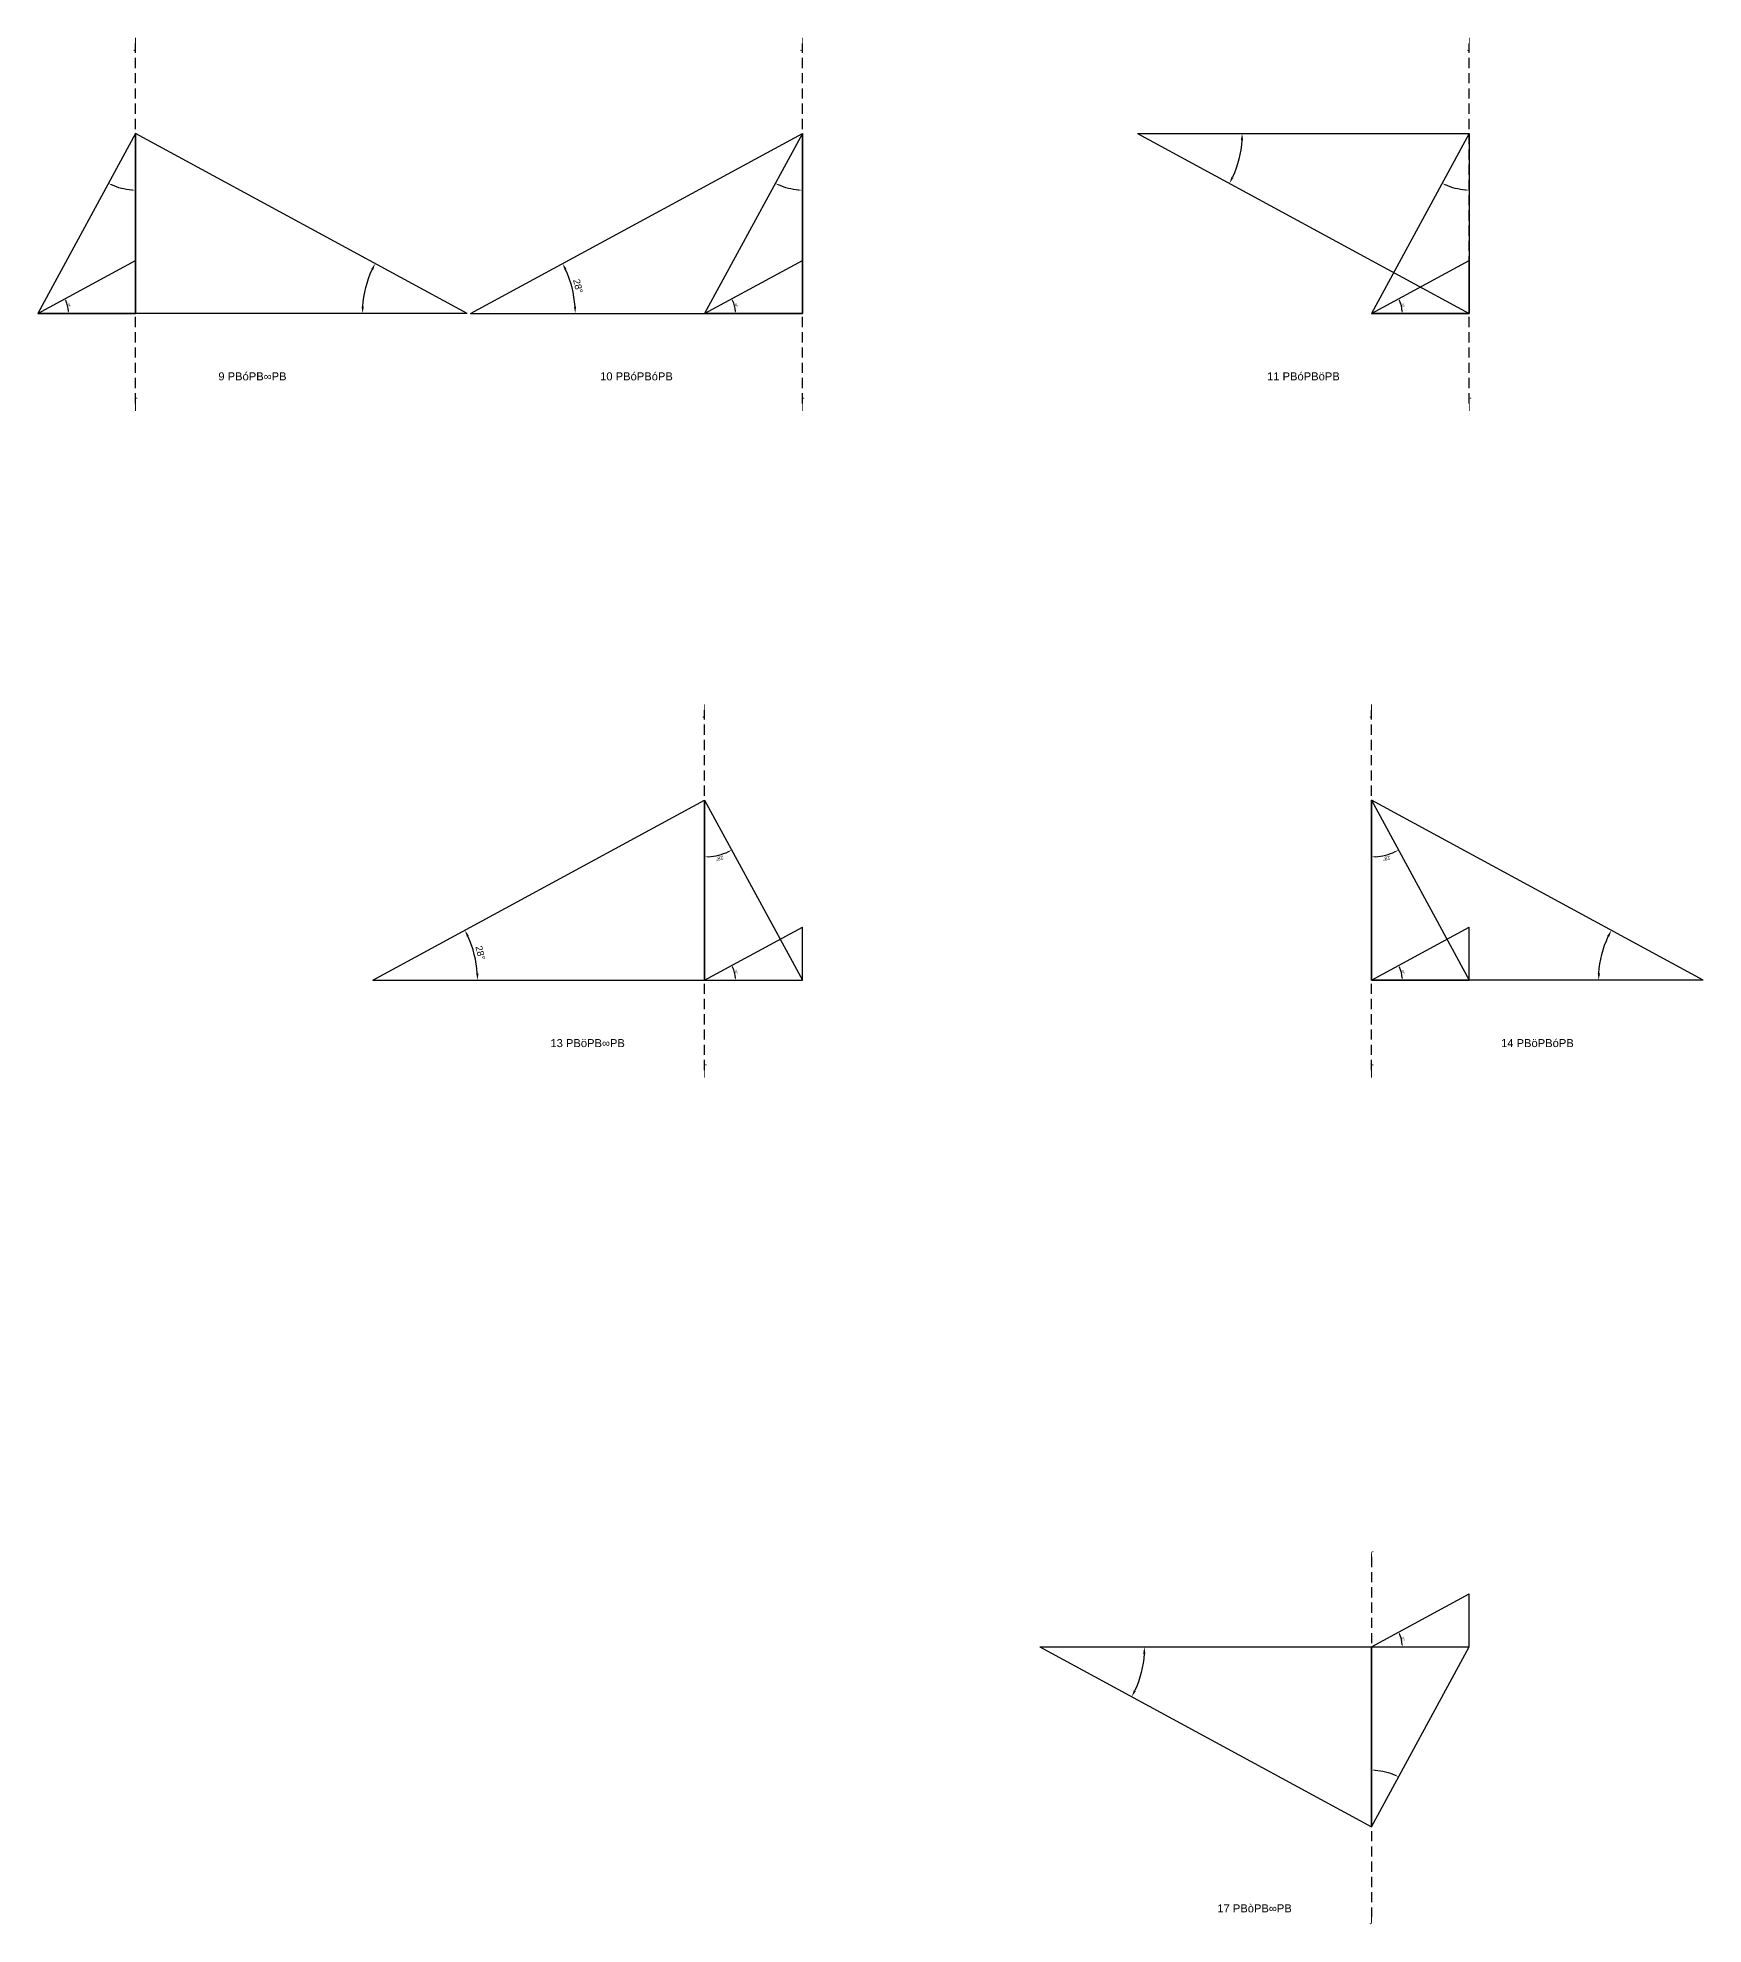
# Model space of a CAD drawing. Header units: millimetres. Extents: x 1423577 to 4401751, y -454579 to 121312.
# Drawn here: x 3514461 to 3722596, y -420039 to -184223 of the extents above; entities that cross this region are included whole.
import ezdxf
from ezdxf.enums import TextEntityAlignment as Align

# ---------------------------------------------------------------- set-up
doc = ezdxf.new("R2010")
doc.units = ezdxf.units.MM
doc.header["$PDMODE"] = 35
doc.linetypes.add('DASHED', pattern=[19.05, 12.7, -6.35])
for name, color, linetype in [('BASE', 170, 'Continuous'), ('HYPOTENUSE', 20, 'Continuous'), ('PERPENDICULAR', 90, 'Continuous')]:
    doc.layers.add(name, color=color, linetype=linetype)
doc.styles.add('Arial', font='arial_0.ttf')
doc.dimstyles.new('ISO-25', dxfattribs={"dimtxt": 250, "dimasz": 100, "dimexe": 1.25, "dimexo": 0.625, "dimgap": 100, "dimtad": 1, "dimdec": 0, "dimtxsty": 'Arial', "dimcen": 2.5, "dimadec": 0, "dimazin": 0, "dimtfac": 1, "dimtdec": 0, "dimtmove": 0, "dimatfit": 3, "dimfxl": 1, "dimarcsym": 0})

# ---------------------------------------------------------------- blocks, each defined once
blk = doc.blocks.new('*D2')
at = {"color": 0, "lineweight": -2, "transparency": 16777216}
blk.add_arc((0, 0), 3850, 3.72107, 24.76727, dxfattribs=at)
at = {"color": 0, "transparency": 16777216}
for points in [[(3459, 1594), (3533, 1632), (3384, 1836)], [(3884, 251), (3800, 249), (3850, 0)]]:
    blk.add_solid(points, dxfattribs=at)
at = {"layer": 'Defpoints', "color": 0, "transparency": 16777216}
for p in [(12208, 6625), (0, 0), (0, 0), (3797, 635), (12208, 0)]:
    blk.add_point(p, dxfattribs=at)
at = {"color": 0, "transparency": 16777216, "insert": (3952, 1003), "char_height": 250, "attachment_point": 5, "rotation": 284.24417, "style": 'Arial'}
blk.add_mtext('28°', dxfattribs=at)
blk = doc.blocks.new('GTN')
at = {"layer": 'BASE'}
blk.add_line((0, 0), (12208.3, 0), dxfattribs=at)
at = {"layer": 'HYPOTENUSE'}
blk.add_line((0, 0), (12208.3, 6625.3), dxfattribs=at)
at = {"layer": 'PERPENDICULAR'}
blk.add_line((12208.3, 0), (12208.3, 6625.3), dxfattribs=at)
at = {"color": 6}
dim = blk.add_angular_dim_2l(base=(3797.3, 635.2), line1=((0, 0), (12208.3, 0)), line2=((0, 0), (12208.3, 6625.3)), dimstyle='ISO-25', override={"dimasz": 250}, dxfattribs=at)
dim.commit()
dim.dimension.update_dxf_attribs({"geometry": '*D2', "text_midpoint": (3952.4, 1003.3)})

msp = doc.modelspace()

# ---------------------------------------------------------------- linework, layer by layer
at = {"linetype": 'DASHED', "ltscale": 100}
for p, q in [((3526669, -229926), (3526669, -184934)), ((3610011, -229926), (3610011, -184934)), ((3693352, -229926), (3693352, -184934)), ((3597802, -313267), (3597802, -268275)), ((3681143, -313267), (3681143, -268275)), ((3681143, -374112), (3681143, -419104))]:
    msp.add_line(p, q, dxfattribs=at)

# ---------------------------------------------------------------- block references
for p, xscale, yscale, zscale, rotation in [((3526669, -196182), -1.842665596556042, 1.842665596556042, 1.842665596556042, 90), ((3610011, -196182), -1.842665596556042, 1.842665596556042, 1.842665596556042, 90), ((3651899, -196182), -3.395416500731244, 3.395416500731244, 3.395416500731244, 180), ((3693352, -196182), -1.842665596556042, 1.842665596556042, 1.842665596556042, 90), ((3597802, -279523), 1.842665596556042, 1.842665596556042, 1.842665596556042, 270), ((3681143, -279523), 1.842665596556042, 1.842665596556042, 1.842665596556042, 270), ((3639691, -385360), -3.39541650073124, 3.39541650073124, 3.39541650073124, 180), ((3681143, -407856), -1.842665596556042, 1.842665596556042, 1.842665596556042, 270)]:
    msp.add_blockref('GTN', p, dxfattribs=dict(at, xscale=xscale, yscale=yscale, zscale=zscale, rotation=rotation))
for p, xscale, yscale, zscale in [((3568122, -218678), -3.395416500731244, 3.395416500731244, 3.395416500731244), ((3568558, -218678), 3.395416500731244, 3.395416500731244, 3.395416500731244), ((3556350, -302019), 3.39541650073124, 3.39541650073124, 3.39541650073124), ((3722596, -302019), -3.39541650073124, 3.39541650073124, 3.39541650073124)]:
    msp.add_blockref('GTN', p, dxfattribs=dict(at, xscale=xscale, yscale=yscale, zscale=zscale))
for p in [(3514461, -218678), (3597802, -218678), (3681143, -218678), (3597802, -302019), (3681143, -302019), (3681143, -385360)]:
    msp.add_blockref('GTN', p)

# ---------------------------------------------------------------- texts
at = {"linetype": 'DASHED', "ltscale": 100, "style": 'Arial'}
for s, p in [('⌡', (3526669, -184934)), ('⌡', (3610011, -184934)), ('⌡', (3693352, -184934)), ('9 PBóPB∞PB', (3541291, -226551)), ('10 PBóPBóPB', (3589284, -226551)), ('11 PBóPBöPB', (3672626, -226551)), ('⌠', (3526669, -229926)), ('⌠', (3610011, -229926)), ('⌠', (3693352, -229926)), ('⌡', (3597802, -268275)), ('⌡', (3681143, -268275)), ('13 PBöPB∞PB', (3583180, -309892)), ('14 PBöPBóPB', (3701869, -309892)), ('⌠', (3597802, -313267)), ('⌠', (3681143, -313267)), ('⌠', (3681143, -374112)), ('17 PBòPB∞PB', (3666521, -418048)), ('⌡', (3681143, -419104))]:
    msp.add_text(s, height=1000, dxfattribs=at).set_placement(p, align=Align.MIDDLE_CENTER)

doc.saveas('drawing.dxf')
